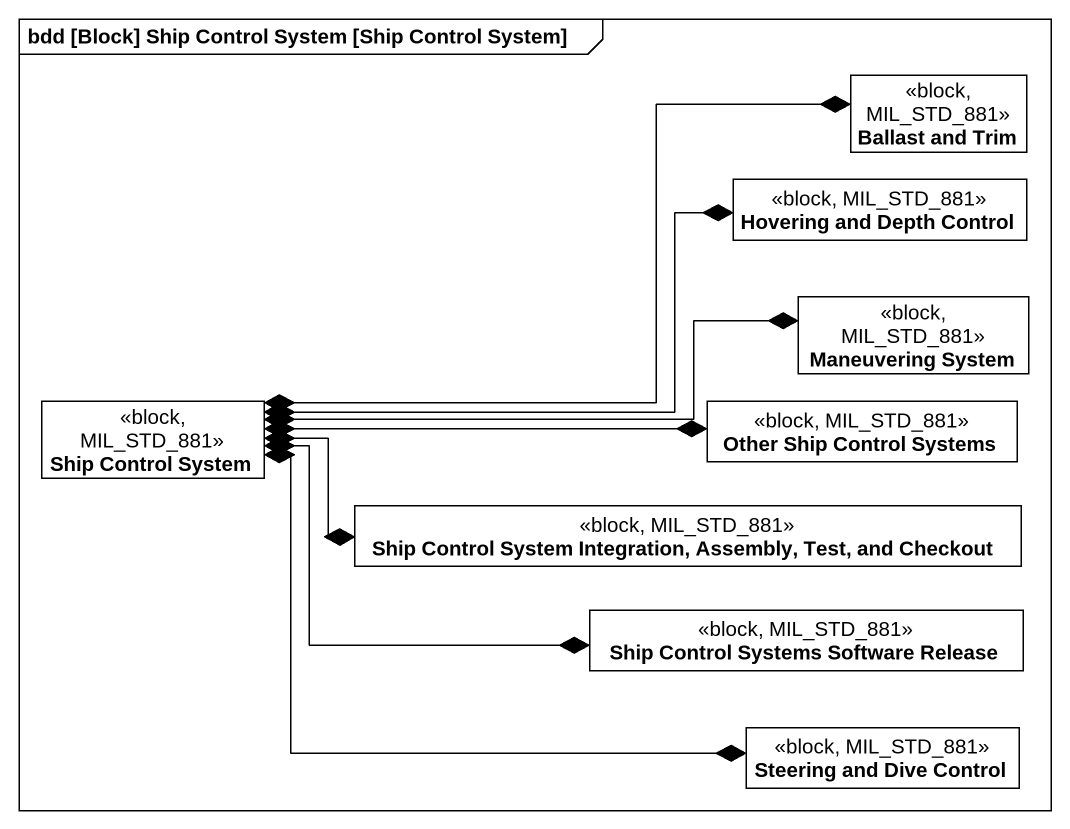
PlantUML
@startuml
mainframe bdd [Block] Ship Control System [Ship Control System]
hide circle
hide empty members
class "Ballast and Trim" as Ballast_and_Trim <<block, MIL_STD_881>>
class "Hovering and Depth Control" as Hovering_and_Depth_Control <<block, MIL_STD_881>>
class "Maneuvering System" as Maneuvering_System <<block, MIL_STD_881>>
class "Ship Control System" as Ship_Control_System <<block, MIL_STD_881>>
class "Other Ship Control Systems" as Other_Ship_Control_Systems <<block, MIL_STD_881>>
class "Ship Control System Integration, Assembly, Test, and Checkout" as Ship_Control_System_2 <<block, MIL_STD_881>>
class "Ship Control Systems Software Release" as Ship_Control_Systems <<block, MIL_STD_881>>
class "Steering and Dive Control" as Steering_and_Dive_Control <<block, MIL_STD_881>>
Ship_Control_System *-right-* Ballast_and_Trim
Ship_Control_System *-right-* Hovering_and_Depth_Control
Ship_Control_System *-right-* Maneuvering_System
Ship_Control_System *-right-* Other_Ship_Control_Systems
Ship_Control_System *-right-* Ship_Control_System_2
Ship_Control_System *-right-* Ship_Control_Systems
Ship_Control_System *-right-* Steering_and_Dive_Control
@enduml
